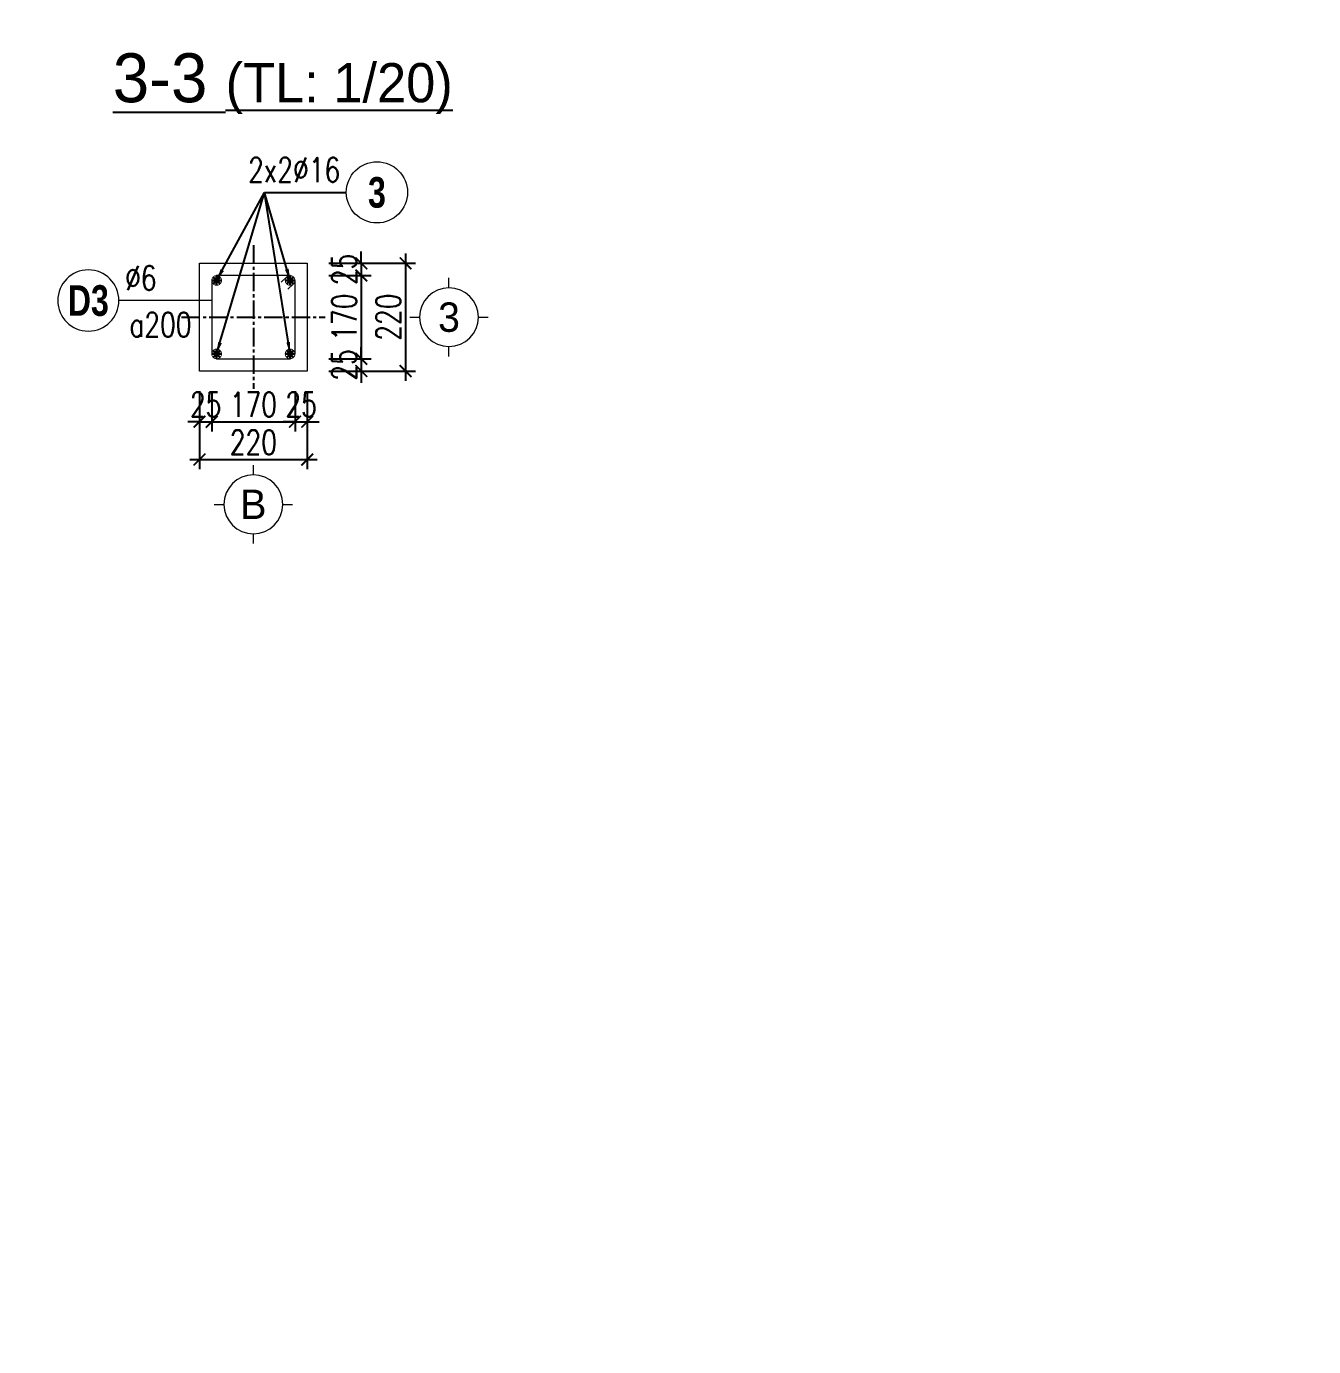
# Model space of a CAD drawing. Header units: millimetres. Extents: x -94324 to 105676, y -98316 to 125800.
# Drawn here: x -26917 to -24289, y 13870 to 16565 of the extents above; entities that cross this region are included whole.
import ezdxf
from ezdxf.enums import TextEntityAlignment as Align

# ---------------------------------------------------------------- set-up
doc = ezdxf.new("R2010")
doc.units = ezdxf.units.MM
doc.header["$MEASUREMENT"] = 0
doc.linetypes.add('CENTER2', pattern=[1.125, 0.75, -0.125, 0.125, -0.125])
doc.layers.get('0').update_dxf_attribs({"lineweight": 20})
for name, color, linetype, lineweight in [('7', 7, 'Continuous', 20), ('8', 8, 'Continuous', 13), ('bao', 4, 'Continuous', 20), ('Dim', 8, 'Continuous', 15), ('THEP', 3, 'Continuous', 18), ('thepchu', 1, 'Continuous', 30)]:
    doc.layers.add(name, color=color, linetype=linetype, lineweight=lineweight)
doc.layers.add('TEXT', color=3, linetype='Continuous')
doc.layers.add('TRUCDX', color=9, linetype='CENTER2')
doc.styles.add('.VnAvantH', font='', dxfattribs={"width": 0.9})
doc.styles.add('.VnHelvetlnsH', font='')
doc.styles.add('romans.shx', font='romans.shx', dxfattribs={"width": 0.75, "bigfont": 'vns.shx'})
doc.styles.add('VNAVANTH', font='')
doc.styles.get('.VnAvantH').set_extended_font_data('.VnAvantH')
doc.styles.get('.VnHelvetlnsH').set_extended_font_data('.VnHelvetInsH', bold=True)
doc.styles.get('VNAVANTH').set_extended_font_data('.VnAvantH')
doc.dimstyles.new('1-20', dxfattribs={"dimscale": 20, "dimtxt": 2.5, "dimasz": 1.2, "dimexe": 1, "dimexo": 0, "dimgap": 0.5, "dimtad": 1, "dimdec": 0, "dimzin": 0, "dimdsep": 46, "dimtxsty": 'romans.shx', "dimblk": 'ARCHTICK', "dimcen": 0.09, "dimdle": 1, "dimclrd": 8, "dimclre": 8, "dimclrt": 3, "dimadec": 0, "dimazin": 0, "dimtfac": 1, "dimtdec": 0, "dimtix": 1, "dimtmove": 0, "dimatfit": 3, "dimfxl": 1, "dimtolj": 1, "dimtzin": 0, "dimarcsym": 0})

# ---------------------------------------------------------------- blocks, each defined once
blk = doc.blocks.new('thep')
at = {"layer": 'thepchu'}
for p, q in [((-0.5, 0), (0.5, 0)), ((-0.35, 0.35), (0.35, -0.35)), ((0.35, 0.35), (-0.35, -0.35)), ((0, 0.5), (0, -0.5))]:
    blk.add_line(p, q, dxfattribs=at)
at = {"layer": 'thepchu', "const_width": 0.0833}
blk.add_lwpolyline([(-0.5, 0, 1), (0.5, 0, 1), (-0.5, 0, 1)], format="xyb", dxfattribs=at)
blk = doc.blocks.new('_ArchTick')
at = {"layer": 'Dim', "color": 0, "const_width": 0.15}
blk.add_lwpolyline([(-0.5, -0.5), (0.5, 0.5)], dxfattribs=at)
blk = doc.blocks.new('*D44')
at = {"layer": 'Defpoints', "color": 0, "transparency": 16777216}
for p in [(-26563.5, 15821.1), (-26538.5, 15821.1), (-26538.5, 15758.4)]:
    blk.add_point(p, dxfattribs=at)
at = {"layer": 'Dim', "color": 8, "lineweight": -2, "transparency": 16777216}
for p, q in [((-26563.5, 15821.1), (-26563.5, 15738.4)), ((-26538.5, 15821.1), (-26538.5, 15738.4)), ((-26563.5, 15758.4), (-26587.5, 15758.4)), ((-26563.5, 15758.4), (-26538.5, 15758.4)), ((-26538.5, 15758.4), (-26514.5, 15758.4))]:
    blk.add_line(p, q, dxfattribs=at)
at = {"layer": 'Dim', "color": 8, "lineweight": -2, "transparency": 16777216, "xscale": 24, "yscale": 24, "zscale": 24}
blk.add_blockref('_ArchTick', (-26563.5, 15758.4), dxfattribs=at)
at = {"layer": 'Dim', "color": 8, "lineweight": -2, "transparency": 16777216, "xscale": 24, "yscale": 24, "zscale": 24, "rotation": 180}
blk.add_blockref('_ArchTick', (-26538.5, 15758.4), dxfattribs=at)
at = {"layer": 'Dim', "color": 3, "transparency": 16777216, "insert": (-26551, 15793.4), "char_height": 50, "attachment_point": 5, "style": 'romans.shx'}
blk.add_mtext('\\A1;25', dxfattribs=at)
blk = doc.blocks.new('*D45')
at = {"layer": 'Defpoints', "color": 0, "transparency": 16777216}
for p in [(-26538.5, 15821.1), (-26368.5, 15821.1), (-26368.5, 15758.4)]:
    blk.add_point(p, dxfattribs=at)
at = {"layer": 'Dim', "color": 8, "lineweight": -2, "transparency": 16777216}
for p, q in [((-26538.5, 15821.1), (-26538.5, 15738.4)), ((-26368.5, 15821.1), (-26368.5, 15738.4)), ((-26558.5, 15758.4), (-26348.5, 15758.4))]:
    blk.add_line(p, q, dxfattribs=at)
at = {"layer": 'Dim', "color": 8, "lineweight": -2, "transparency": 16777216, "xscale": 24, "yscale": 24, "zscale": 24, "rotation": 180}
blk.add_blockref('_ArchTick', (-26538.5, 15758.4), dxfattribs=at)
at = {"layer": 'Dim', "color": 8, "lineweight": -2, "transparency": 16777216, "xscale": 24, "yscale": 24, "zscale": 24}
blk.add_blockref('_ArchTick', (-26368.5, 15758.4), dxfattribs=at)
at = {"layer": 'Dim', "color": 3, "transparency": 16777216, "insert": (-26453.5, 15793.4), "char_height": 50, "attachment_point": 5, "style": 'romans.shx'}
blk.add_mtext('\\A1;170', dxfattribs=at)
blk = doc.blocks.new('*D46')
at = {"layer": 'Defpoints', "color": 0, "transparency": 16777216}
for p in [(-26368.5, 15821.1), (-26343.5, 15821.1), (-26343.5, 15758.4)]:
    blk.add_point(p, dxfattribs=at)
at = {"layer": 'Dim', "color": 8, "lineweight": -2, "transparency": 16777216}
for p, q in [((-26368.5, 15821.1), (-26368.5, 15738.4)), ((-26343.5, 15821.1), (-26343.5, 15738.4)), ((-26368.5, 15758.4), (-26392.5, 15758.4)), ((-26368.5, 15758.4), (-26343.5, 15758.4)), ((-26343.5, 15758.4), (-26319.5, 15758.4))]:
    blk.add_line(p, q, dxfattribs=at)
at = {"layer": 'Dim', "color": 8, "lineweight": -2, "transparency": 16777216, "xscale": 24, "yscale": 24, "zscale": 24}
blk.add_blockref('_ArchTick', (-26368.5, 15758.4), dxfattribs=at)
at = {"layer": 'Dim', "color": 8, "lineweight": -2, "transparency": 16777216, "xscale": 24, "yscale": 24, "zscale": 24, "rotation": 180}
blk.add_blockref('_ArchTick', (-26343.5, 15758.4), dxfattribs=at)
at = {"layer": 'Dim', "color": 3, "transparency": 16777216, "insert": (-26356, 15793.4), "char_height": 50, "attachment_point": 5, "style": 'romans.shx'}
blk.add_mtext('\\A1;25', dxfattribs=at)
blk = doc.blocks.new('*D47')
at = {"layer": 'Defpoints', "color": 0, "transparency": 16777216}
for p in [(-26563.5, 15821.1), (-26343.5, 15821.1), (-26343.5, 15681.2)]:
    blk.add_point(p, dxfattribs=at)
at = {"layer": 'Dim', "color": 8, "lineweight": -2, "transparency": 16777216}
for p, q in [((-26563.5, 15821.1), (-26563.5, 15661.2)), ((-26343.5, 15821.1), (-26343.5, 15661.2)), ((-26583.5, 15681.2), (-26323.5, 15681.2))]:
    blk.add_line(p, q, dxfattribs=at)
at = {"layer": 'Dim', "color": 8, "lineweight": -2, "transparency": 16777216, "xscale": 24, "yscale": 24, "zscale": 24, "rotation": 180}
blk.add_blockref('_ArchTick', (-26563.5, 15681.2), dxfattribs=at)
at = {"layer": 'Dim', "color": 8, "lineweight": -2, "transparency": 16777216, "xscale": 24, "yscale": 24, "zscale": 24}
blk.add_blockref('_ArchTick', (-26343.5, 15681.2), dxfattribs=at)
at = {"layer": 'Dim', "color": 3, "transparency": 16777216, "insert": (-26453.5, 15716.2), "char_height": 50, "attachment_point": 5, "style": 'romans.shx'}
blk.add_mtext('\\A1;220', dxfattribs=at)
blk = doc.blocks.new('SH')
at = {"layer": '8'}
for p, q in [((0, 20), (0, 0)), ((0, 20), (0, 0)), ((-80, -60), (-60, -60)), ((-80, -60), (-60, -60)), ((60, -60), (80, -60)), ((60, -60), (80, -60)), ((0, -120), (0, -140)), ((0, -120), (0, -140))]:
    blk.add_line(p, q, dxfattribs=at)
blk.add_circle((0, -60), 60, dxfattribs=at)
at = {"layer": 'TEXT', "style": '.VnAvantH'}
blk.add_attdef('SH', text='', height=60, dxfattribs=at).set_placement((0, -60), align=Align.MIDDLE_CENTER)
blk = doc.blocks.new('*D54')
at = {"layer": 'Defpoints', "color": 0, "transparency": 16777216}
for p in [(-26299.4, 16081.8), (-26299.4, 16056.8), (-26233.1, 16056.8)]:
    blk.add_point(p, dxfattribs=at)
at = {"layer": 'Dim', "color": 8, "lineweight": -2, "transparency": 16777216}
for p, q in [((-26233.1, 16081.8), (-26233.1, 16105.8)), ((-26299.4, 16081.8), (-26213.1, 16081.8)), ((-26233.1, 16081.8), (-26233.1, 16056.8)), ((-26299.4, 16056.8), (-26213.1, 16056.8)), ((-26233.1, 16056.8), (-26233.1, 16032.8))]:
    blk.add_line(p, q, dxfattribs=at)
at = {"layer": 'Dim', "color": 8, "lineweight": -2, "transparency": 16777216, "xscale": 24, "yscale": 24, "zscale": 24}
for p, rotation in [((-26233.1, 16081.8), 270), ((-26233.1, 16056.8), 90)]:
    blk.add_blockref('_ArchTick', p, dxfattribs=dict(at, rotation=rotation))
at = {"layer": 'Dim', "color": 3, "transparency": 16777216, "insert": (-26268.1, 16069.3), "char_height": 50, "attachment_point": 5, "rotation": 90, "style": 'romans.shx'}
blk.add_mtext('\\A1;25', dxfattribs=at)
blk = doc.blocks.new('*D55')
at = {"layer": 'Defpoints', "color": 0, "transparency": 16777216}
for p in [(-26299.4, 16081.8), (-26299.4, 15861.8), (-26142.8, 15861.8)]:
    blk.add_point(p, dxfattribs=at)
at = {"layer": 'Dim', "color": 8, "lineweight": -2, "transparency": 16777216}
for p, q in [((-26142.8, 16101.8), (-26142.8, 15841.8)), ((-26299.4, 16081.8), (-26122.8, 16081.8)), ((-26299.4, 15861.8), (-26122.8, 15861.8))]:
    blk.add_line(p, q, dxfattribs=at)
at = {"layer": 'Dim', "color": 8, "lineweight": -2, "transparency": 16777216, "xscale": 24, "yscale": 24, "zscale": 24}
for p, rotation in [((-26142.8, 16081.8), 90), ((-26142.8, 15861.8), 270)]:
    blk.add_blockref('_ArchTick', p, dxfattribs=dict(at, rotation=rotation))
at = {"layer": 'Dim', "color": 3, "transparency": 16777216, "insert": (-26177.8, 15971.8), "char_height": 50, "attachment_point": 5, "rotation": 90, "style": 'romans.shx'}
blk.add_mtext('\\A1;220', dxfattribs=at)
blk = doc.blocks.new('*D56')
at = {"layer": 'Defpoints', "color": 0, "transparency": 16777216}
for p in [(-26299.4, 16056.8), (-26299.4, 15886.8), (-26233.1, 15886.8)]:
    blk.add_point(p, dxfattribs=at)
at = {"layer": 'Dim', "color": 8, "lineweight": -2, "transparency": 16777216}
for p, q in [((-26233.1, 16076.8), (-26233.1, 15866.8)), ((-26299.4, 16056.8), (-26213.1, 16056.8)), ((-26299.4, 15886.8), (-26213.1, 15886.8))]:
    blk.add_line(p, q, dxfattribs=at)
at = {"layer": 'Dim', "color": 8, "lineweight": -2, "transparency": 16777216, "xscale": 24, "yscale": 24, "zscale": 24}
for p, rotation in [((-26233.1, 16056.8), 90), ((-26233.1, 15886.8), 270)]:
    blk.add_blockref('_ArchTick', p, dxfattribs=dict(at, rotation=rotation))
at = {"layer": 'Dim', "color": 3, "transparency": 16777216, "insert": (-26268.1, 15971.8), "char_height": 50, "attachment_point": 5, "rotation": 90, "style": 'romans.shx'}
blk.add_mtext('\\A1;170', dxfattribs=at)
blk = doc.blocks.new('*D57')
at = {"layer": 'Defpoints', "color": 0, "transparency": 16777216}
for p in [(-26299.4, 15886.8), (-26299.4, 15861.8), (-26233.1, 15861.8)]:
    blk.add_point(p, dxfattribs=at)
at = {"layer": 'Dim', "color": 8, "lineweight": -2, "transparency": 16777216}
for p, q in [((-26233.1, 15886.8), (-26233.1, 15910.8)), ((-26299.4, 15886.8), (-26213.1, 15886.8)), ((-26233.1, 15886.8), (-26233.1, 15861.8)), ((-26299.4, 15861.8), (-26213.1, 15861.8)), ((-26233.1, 15861.8), (-26233.1, 15837.8))]:
    blk.add_line(p, q, dxfattribs=at)
at = {"layer": 'Dim', "color": 8, "lineweight": -2, "transparency": 16777216, "xscale": 24, "yscale": 24, "zscale": 24}
for p, rotation in [((-26233.1, 15886.8), 270), ((-26233.1, 15861.8), 90)]:
    blk.add_blockref('_ArchTick', p, dxfattribs=dict(at, rotation=rotation))
at = {"layer": 'Dim', "color": 3, "transparency": 16777216, "insert": (-26268.1, 15874.3), "char_height": 50, "attachment_point": 5, "rotation": 90, "style": 'romans.shx'}
blk.add_mtext('\\A1;25', dxfattribs=at)
blk = doc.blocks.new("ghichu'")
at = {"color": 8}
blk.add_circle((2.5, 0), 2.5, dxfattribs=at)
at = {"color": 3, "style": 'romans.shx', "width": 0.75}
for tag, p in [('DK', (-0.5, 0.85)), ('KC', (-0.5, -2.97))]:
    blk.add_attdef(tag, text='', height=2, dxfattribs=at).set_placement(p, align=Align.RIGHT)
at = {"color": 7, "style": '.VnHelvetlnsH', "width": 0.75}
blk.add_attdef('SH', text='', height=2.5, dxfattribs=at).set_placement((2.5, 0), align=Align.MIDDLE)

msp = doc.modelspace()

# ---------------------------------------------------------------- linework, layer by layer
at = {"layer": '7'}
msp.add_circle((5675.5, 1684), 100000, dxfattribs=at)
at = {"layer": 'bao'}
msp.add_lwpolyline([(-26343.5, 16081.8), (-26343.5, 15861.8), (-26563.5, 15861.8), (-26563.5, 16081.8)], close=True, dxfattribs=at)
at = {"layer": 'Dim'}
msp.add_line((-26538.5, 16005.8), (-26728, 16005.8), dxfattribs=at)
at = {"layer": 'THEP'}
for p, q in [((-26385, 16054.4), (-26396.8, 16043.5)), ((-26371.4, 16039.8), (-26383.2, 16028.8))]:
    msp.add_line(p, q, dxfattribs=at)
for points in [[(-26538.5, 16046.8), (-26538.5, 15896.8)], [(-26378.5, 16056.8), (-26528.5, 16056.8)], [(-26368.5, 15896.8), (-26368.5, 16046.8)], [(-26528.5, 15886.8), (-26378.5, 15886.8)]]:
    msp.add_lwpolyline(points, dxfattribs=at)
at = {"layer": 'TRUCDX', "ltscale": 50}
for p, q in [((-26453.5, 16118.5), (-26453.5, 15825.2)), ((-26600.1, 15971.8), (-26306.8, 15971.8))]:
    msp.add_line(p, q, dxfattribs=at)

# ---------------------------------------------------------------- block references
ref = msp.add_blockref("ghichu'", (-26263.7, 16226.6), dxfattribs=dict(xscale=25, yscale=25, zscale=25))
ref.add_attrib('SH', '3', dxfattribs={"color": 7, "height": 62.5, "style": '.VnHelvetlnsH', "width": 0.75}).set_placement((-26201.2, 16226.6), align=Align.MIDDLE)
ref.add_attrib('DK', '2x2%%c16', dxfattribs={"color": 3, "height": 50, "style": 'romans.shx', "width": 0.75}).set_placement((-26276.2, 16247.7), align=Align.RIGHT)
ref = msp.add_blockref("ghichu'", (-26728, 16005.8), dxfattribs=dict(xscale=-25, yscale=25, zscale=25))
ref.add_attrib('SH', 'd3', dxfattribs={"color": 7, "height": 62.5, "style": '.VnHelvetlnsH', "width": 0.75}).set_placement((-26790.5, 16005.8), align=Align.MIDDLE)
ref.add_attrib('DK', '%%c6', dxfattribs={"color": 3, "height": 50, "style": 'romans.shx', "width": 0.75}).set_placement((-26651.2, 16026.9), align=Align.RIGHT)
ref.add_attrib('KC', 'a200', dxfattribs={"color": 3, "height": 50, "style": 'romans.shx', "width": 0.75}).set_placement((-26579.8, 15931.5), align=Align.RIGHT)
at = {"layer": 'bao'}
ref = msp.add_blockref('SH', (-26054.1, 15911.8), dxfattribs=dict(at, xscale=-1, rotation=180))
ref.add_attrib('SH', '3', dxfattribs={"layer": 'TEXT', "height": 60, "style": '.VnAvantH'}).set_placement((-26054.1, 15971.9), align=Align.MIDDLE_CENTER)
ref = msp.add_blockref('SH', (-26453.5, 15529.7), dxfattribs=dict(at, xscale=-1, rotation=180))
ref.add_attrib('SH', 'b', dxfattribs={"layer": 'TEXT', "height": 60, "style": '.VnAvantH'}).set_placement((-26453.5, 15589.8), align=Align.MIDDLE_CENTER)
at = {"layer": 'thepchu', "yscale": 20, "zscale": 20}
for p, xscale, rotation in [((-26528.5, 16046.8), -20, 270), ((-26378.5, 16046.8), 20, 90), ((-26528.5, 15896.8), 20, 270), ((-26378.5, 15896.8), -20, 90)]:
    msp.add_blockref('thep', p, dxfattribs=dict(at, xscale=xscale, rotation=rotation))

# ---------------------------------------------------------------- texts
at = {"layer": 'TEXT', "insert": (-26393.5, 16510.5), "char_height": 100, "width": 3655.8, "attachment_point": 2, "style": 'VNAVANTH'}
msp.add_mtext('{\\L3-3 \\H0.8x;(tl: 1/20)}', dxfattribs=at)

# ---------------------------------------------------------------- dimensions: what is measured, and where the dimension line sits
at = {"layer": 'Dim'}
for base, p2, picture, middle in [((-26233.1, 16056.8), (-26299.4, 16056.8), '*D54', (-26268.1, 16069.3)), ((-26142.8, 15861.8), (-26299.4, 15861.8), '*D55', (-26177.8, 15971.8))]:
    dim = msp.add_linear_dim(base=base, p1=(-26299.4, 16081.8), p2=p2, angle=270, dimstyle='1-20', dxfattribs=at)
    dim.commit()
    dim.dimension.update_dxf_attribs({"geometry": picture, "text_midpoint": middle})
for base, p1, p2, picture, middle in [((-26233.1, 15886.8), (-26299.4, 16056.8), (-26299.4, 15886.8), '*D56', (-26268.1, 15971.8)), ((-26233.1, 15861.8), (-26299.4, 15886.8), (-26299.4, 15861.8), '*D57', (-26268.1, 15874.3))]:
    dim = msp.add_linear_dim(base=base, p1=p1, p2=p2, angle=270, dimstyle='1-20', override={"dimtmove": 1}, dxfattribs=at)
    dim.commit()
    dim.dimension.update_dxf_attribs({"geometry": picture, "text_midpoint": middle})
for base, p2, picture, middle in [((-26538.5, 15758.4), (-26538.5, 15821.1), '*D44', (-26551, 15793.4)), ((-26343.5, 15681.2), (-26343.5, 15821.1), '*D47', (-26453.5, 15716.2))]:
    dim = msp.add_linear_dim(base=base, p1=(-26563.5, 15821.1), p2=p2, dimstyle='1-20', dxfattribs=at)
    dim.commit()
    dim.dimension.update_dxf_attribs({"geometry": picture, "text_midpoint": middle})
for base, p1, p2, picture, middle in [((-26368.5, 15758.4), (-26538.5, 15821.1), (-26368.5, 15821.1), '*D45', (-26453.5, 15793.4)), ((-26343.5, 15758.4), (-26368.5, 15821.1), (-26343.5, 15821.1), '*D46', (-26356, 15793.4))]:
    dim = msp.add_linear_dim(base=base, p1=p1, p2=p2, dimstyle='1-20', override={"dimtmove": 1}, dxfattribs=at)
    dim.commit()
    dim.dimension.update_dxf_attribs({"geometry": picture, "text_midpoint": middle})

# ---------------------------------------------------------------- leaders
for points in [[(-26528.5, 16046.8), (-26431.1, 16226.2), (-26263.7, 16226.2)], [(-26528.5, 15896.8), (-26431.1, 16226.2)], [(-26378.5, 16046.8), (-26431.1, 16226.2)], [(-26378.5, 15896.8), (-26431.1, 16226.2)]]:
    msp.add_leader(points, dimstyle='1-20', override={"dimgap": 0.5, "dimtad": 0}, dxfattribs=at)

doc.saveas('drawing.dxf')
